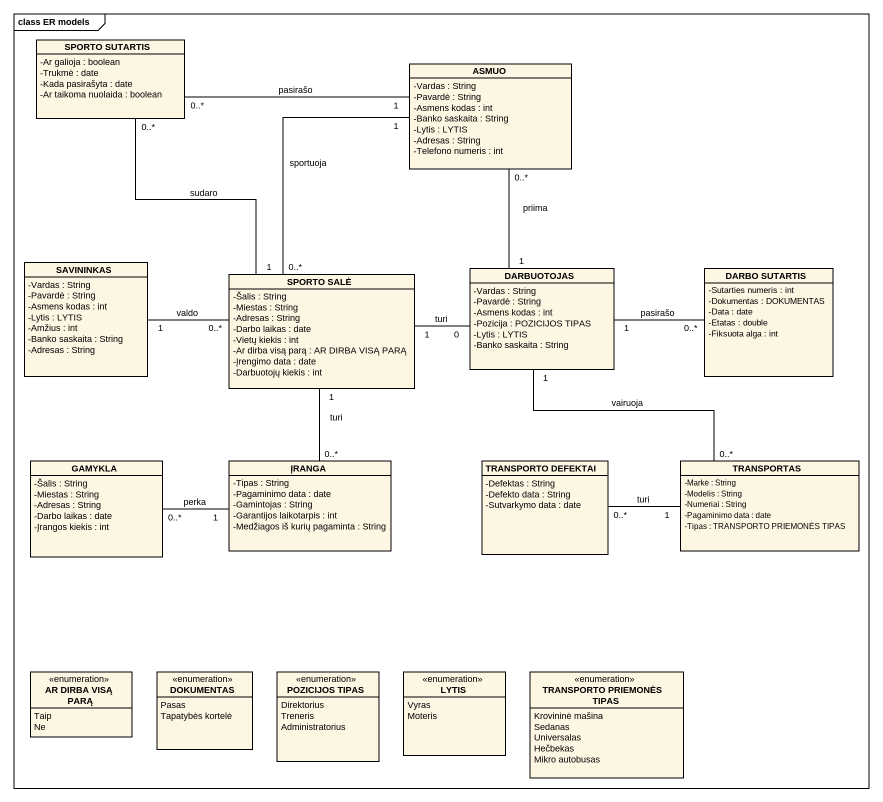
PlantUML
@startuml
mainframe class ER models
hide circle
hide empty members
skinparam classAttributeIconSize 0
class "SPORTO SUTARTIS" as SPORTO_SUTARTIS {
  -Ar galioja : boolean
  -Trukmė : date
  -Kada pasirašyta : date
  -Ar taikoma nuolaida : boolean
}
class ASMUO {
  -Vardas : String
  -Pavardė : String
  -Asmens kodas : int
  -Banko saskaita : String
  -Lytis : LYTIS
  -Adresas : String
  -Telefono numeris : int
}
class SAVININKAS {
  -Vardas : String
  -Pavardė : String
  -Asmens kodas : int
  -Lytis : LYTIS
  -Amžius : int
  -Banko saskaita : String
  -Adresas : String
}
class "SPORTO SALĖ" as SPORTO_SALĖ {
  -Šalis : String
  -Miestas : String
  -Adresas : String
  -Darbo laikas : date
  -Vietų kiekis : int
  -Ar dirba visą parą : AR DIRBA VISĄ PARĄ
  -Įrengimo data : date
  -Darbuotojų kiekis : int
}
class DARBUOTOJAS {
  -Vardas : String
  -Pavardė : String
  -Asmens kodas : int
  -Pozicija : POZICIJOS TIPAS
  -Lytis : LYTIS
  -Banko saskaita : String
}
class "DARBO SUTARTIS" as DARBO_SUTARTIS {
  -Sutarties numeris : int
  -Dokumentas : DOKUMENTAS
  -Data : date
  -Etatas : double
  -Fiksuota alga : int
}
class GAMYKLA {
  -Šalis : String
  -Miestas : String
  -Adresas : String
  -Darbo laikas : date
  -Įrangos kiekis : int
}
class ĮRANGA {
  -Tipas : String
  -Pagaminimo data : date
  -Gamintojas : String
  -Garantijos laikotarpis : int
  -Medžiagos iš kurių pagaminta : String
}
class "TRANSPORTO DEFEKTAI" as TRANSPORTO_DEFEKTAI {
  -Defektas : String
  -Defekto data : String
  -Sutvarkymo data : date
}
class TRANSPORTAS {
  -Markė : String
  -Modelis : String
  -Numeriai : String
  -Pagaminimo data : date
  -Tipas : TRANSPORTO PRIEMONĖS TIPAS
}
enum "AR DIRBA VISĄ PARĄ" as AR_DIRBA_VISĄ_PARĄ {
  Taip
  Ne
}
enum DOKUMENTAS {
  Pasas
  Tapatybės kortelė
}
enum "POZICIJOS TIPAS" as POZICIJOS_TIPAS {
  Direktorius
  Treneris
  Administratorius
}
enum LYTIS {
  Vyras
  Moteris
}
enum "TRANSPORTO PRIEMONĖS TIPAS" as TRANSPORTO_PRIEMONĖS_TIPAS {
  Krovininė mašina
  Sedanas
  Universalas
  Hečbekas
  Mikro autobusas
}
ASMUO "1" -left- "0..*" SPORTO_SUTARTIS : pasirašo
ASMUO "1" -- "0..*" SPORTO_SALĖ : sportuoja
SAVININKAS "1" -right- "0..*" SPORTO_SALĖ : valdo
SPORTO_SALĖ "1" -up- "0..*" SPORTO_SUTARTIS : sudaro
SPORTO_SALĖ "1" -right- "0" DARBUOTOJAS : turi
SPORTO_SALĖ "1" -- "0..*" ĮRANGA : turi
DARBUOTOJAS "1" -up- "0..*" ASMUO : priima
DARBUOTOJAS "1" -right- "0..*" DARBO_SUTARTIS : pasirašo
DARBUOTOJAS "1" -- "0..*" TRANSPORTAS : vairuoja
ĮRANGA "1" -left- "0..*" GAMYKLA : perka
TRANSPORTAS "1" -left- "0..*" TRANSPORTO_DEFEKTAI : turi
@enduml
